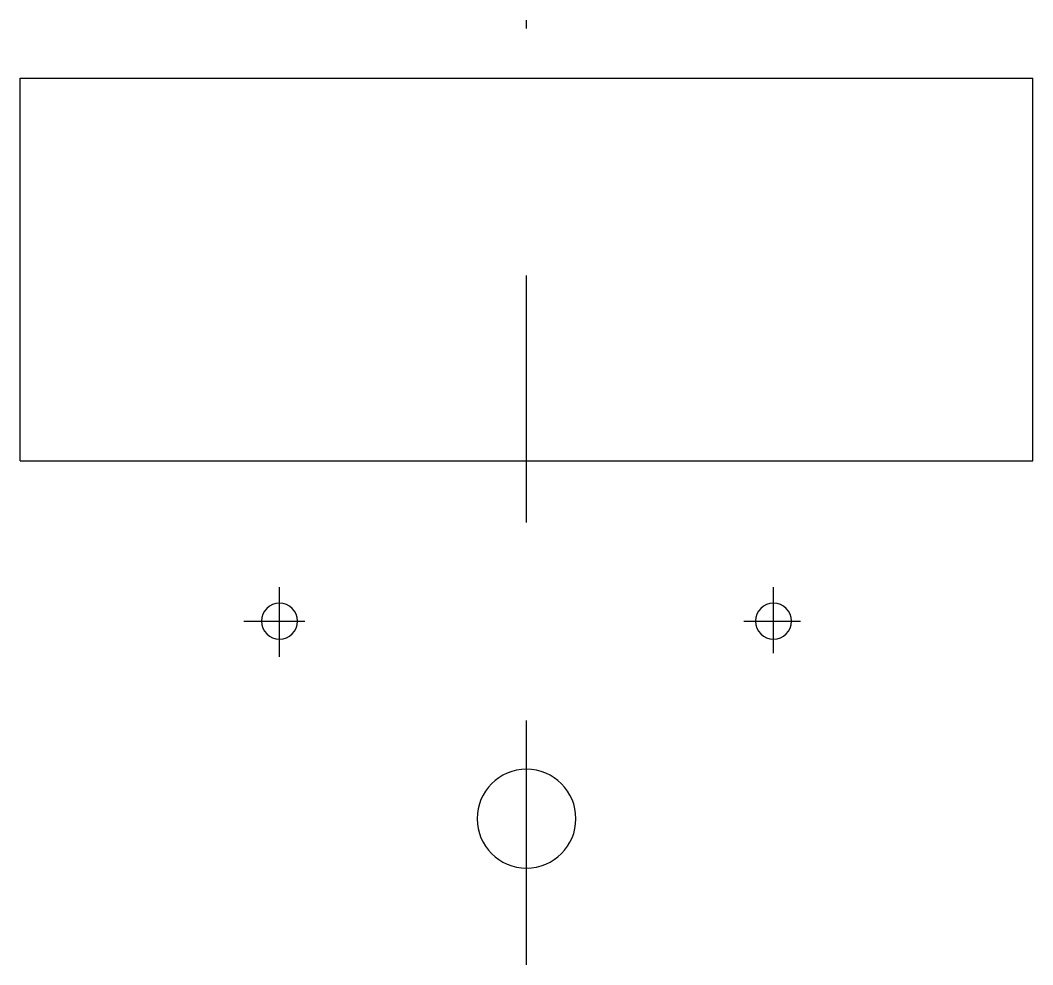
# Model space of a CAD drawing. Extents: x -677.482 to -677.072, y 632.505 to 632.888.
import ezdxf

# ---------------------------------------------------------------- set-up
doc = ezdxf.new("R2010")
doc.units = 0
doc.header["$LTSCALE"] = 0.2
doc.header["$MEASUREMENT"] = 0
doc.linetypes.add('AXES', pattern=[0.54, 0.3, -0.08, 0.08, -0.08])
doc.linetypes.add('CONTINU', pattern=[0])
doc.layers.get('0').update_dxf_attribs({"linetype": 'CONTINUOUS'})
doc.layers.add('DECA_EIXOS', color=5, linetype='AXES')

msp = doc.modelspace()

# ---------------------------------------------------------------- linework, layer by layer
at = {"linetype": 'CONTINU'}
for points in [[(-677.48229, 632.70957), (-677.48229, 632.86457)], [(-677.48229, 632.86457), (-677.07229, 632.86457)], [(-677.07229, 632.70957), (-677.07229, 632.86457)], [(-677.48229, 632.70957), (-677.07229, 632.70957)]]:
    msp.add_lwpolyline(points, dxfattribs=at)
for points in [[(-677.37729, 632.65186, 1), (-677.37729, 632.63727)], [(-677.37729, 632.63727, 1), (-677.37729, 632.65186)], [(-677.17729, 632.65186, 1), (-677.17729, 632.63727)], [(-677.17729, 632.63727, 1), (-677.17729, 632.65186)], [(-677.27729, 632.58457, 1), (-677.27729, 632.54457)], [(-677.27729, 632.54457, 1), (-677.27729, 632.58457)]]:
    msp.add_lwpolyline(points, format="xyb", dxfattribs=at)
at = {"layer": 'DECA_EIXOS'}
for points in [[(-677.27729, 632.68457), (-677.27729, 632.88797)], [(-677.37729, 632.63014), (-677.37729, 632.6584)], [(-677.17729, 632.63167), (-677.17729, 632.6584)], [(-677.39181, 632.64457), (-677.36703, 632.64457)], [(-677.18927, 632.64457), (-677.16636, 632.64457)], [(-677.27729, 632.5054), (-677.27729, 632.60429)]]:
    msp.add_lwpolyline(points, dxfattribs=at)

doc.saveas('drawing.dxf')
